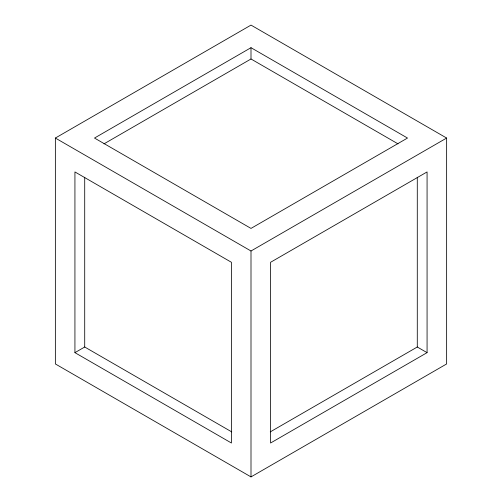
<?xml version="1.0" encoding="UTF-8"?>
<svg xmlns="http://www.w3.org/2000/svg" width="502" height="502" viewBox="0 0 502 502"><rect width="100%" height="100%" fill="white"/><g stroke="black" fill="none" stroke-linecap="round" stroke-linejoin="round"><path stroke-width="0.75" d="M55.364 138.05L251 25.1L446.636 138.05L446.636 363.95L251 476.9L55.364 363.95L55.364 138.05L251 251L446.636 138.05M251 47.69L94.489 138.05L251 228.41L407.511 138.05L251 47.69L251 58.985L398.023 143.867M103.977 143.867L251 58.985M74.93 352.655L231.435 443.015L231.435 262.295L74.93 171.935L74.93 352.655L84.712 347.007L231.736 431.889M270.264 431.889L417.287 347.007L427.07 352.655L427.07 171.935L270.565 262.295L270.565 443.015L427.07 352.655M417.287 177.237L417.287 347.007M251 251L251 476.9M84.712 177.237L84.712 347.007"/></g></svg>
